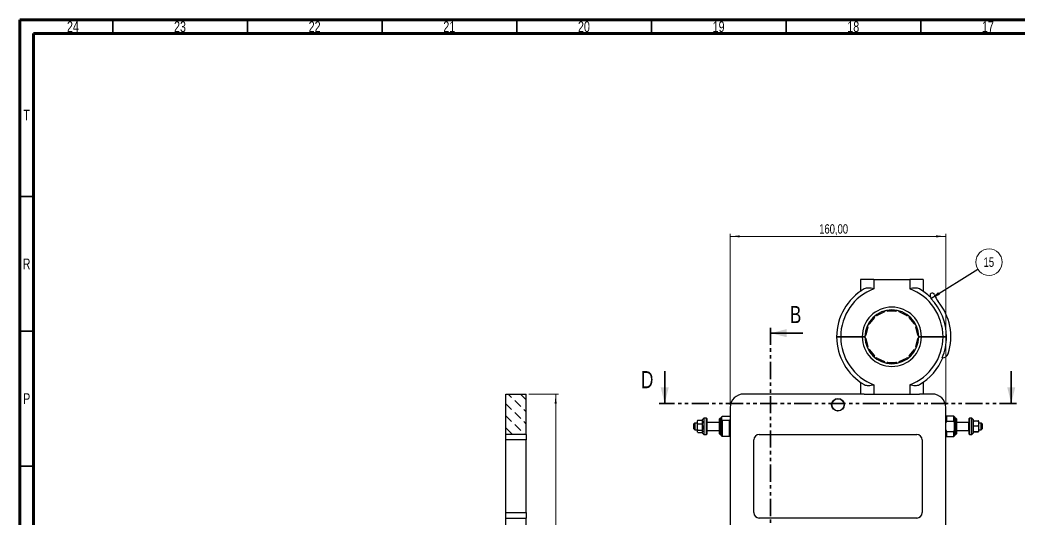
# Model space of a CAD drawing. Header units: millimetres. Extents: x 15 to 1184, y 5 to 836.
# Drawn here: x 15 to 385.6, y 651.2 to 836 of the extents above; entities that cross this region are included whole.
import ezdxf

# ---------------------------------------------------------------- set-up
doc = ezdxf.new("R2010")
doc.units = ezdxf.units.MM
doc.linetypes.add('PHANTOM', pattern=[12.7, 6.35, -1.27, 1.27, -1.27, 1.27, -1.27])
doc.styles.add('SLDTEXTSTYLE1', font='TXT', dxfattribs={"width": 0.75})
doc.dimstyles.new('SLDDIMSTYLE0', dxfattribs={"dimtxt": 3.5, "dimasz": 3.556, "dimexe": 0, "dimexo": 0.0625, "dimgap": 0.875, "dimtad": 1, "dimlfac": 2, "dimrnd": 1e-09, "dimzin": 12, "dimdsep": 46, "dimtxsty": 'SLDTEXTSTYLE1', "dimsah": 1, "dimcen": 0.09, "dimadec": 0, "dimazin": 3, "dimtfac": 1, "dimtdec": 3, "dimtofl": 0, "dimtmove": 0, "dimatfit": 3, "dimfxl": 1, "dimfrac": 2, "dimtolj": 1, "dimtzin": 12, "dimarcsym": 0})
doc.dimstyles.new('SLDDIMSTYLE1', dxfattribs={"dimtxt": 0.18, "dimasz": 3.556, "dimexe": 0, "dimexo": 0.0625, "dimgap": 0, "dimtad": 0, "dimtih": 1, "dimtoh": 1, "dimdec": 0, "dimrnd": 1e-09, "dimzin": 0, "dimdsep": 46, "dimtxsty": 'Standard', "dimsah": 1, "dimcen": 0.09, "dimadec": 0, "dimazin": 0, "dimtfac": 3.556, "dimtdec": 0, "dimtofl": 0, "dimtmove": 0, "dimatfit": 3, "dimfxl": 1, "dimfrac": 2, "dimtolj": 1, "dimtzin": 0, "dimarcsym": 0})

# ---------------------------------------------------------------- blocks, each defined once
blk = doc.blocks.new('_D')
at = {"color": 7, "linetype": 'Continuous', "lineweight": 0}
for p, q in [((278.75, 693.21), (278.75, 756.71)), ((358.75, 693.21), (358.75, 756.71)), ((358.75, 755.71), (278.75, 755.71))]:
    blk.add_line(p, q, dxfattribs=at)
at = {"color": 7, "linetype": 'Continuous', "lineweight": 18}
for points in [[(278.75, 755.71), (282.3, 755.33), (282.3, 756.09)], [(358.75, 755.71), (355.19, 756.09), (355.19, 755.33)]]:
    blk.add_solid(points, dxfattribs=at)
at = {"color": 7, "linetype": 'Continuous', "lineweight": 18, "insert": (311.76, 760.22), "char_height": 3.5, "attachment_point": 1, "style": 'SLDTEXTSTYLE1'}
blk.add_mtext('160,00', dxfattribs=at)
blk = doc.blocks.new('SW_NOTE_0_22')
at = {"color": 0, "linetype": 'Continuous', "lineweight": 0}
blk.add_circle((4.16, 2.6), 4.91, dxfattribs=at)
at = {"color": 0, "linetype": 'Continuous', "lineweight": 0, "insert": (4.09, 4.36), "char_height": 3.5, "attachment_point": 2, "style": 'SLDTEXTSTYLE1'}
blk.add_mtext('15', dxfattribs=at)
blk = doc.blocks.new('_D_1')
at = {"color": 7, "linetype": 'Continuous', "lineweight": 0}
for p, q in [((203.97, 697.21), (214.92, 697.21)), ((213.92, 697.21), (213.92, 506.71)), ((203.97, 506.71), (214.92, 506.71))]:
    blk.add_line(p, q, dxfattribs=at)
at = {"color": 7, "linetype": 'Continuous', "lineweight": 18}
for points in [[(213.92, 697.21), (213.54, 693.66), (214.3, 693.66)], [(213.92, 506.71), (214.3, 510.27), (213.54, 510.27)]]:
    blk.add_solid(points, dxfattribs=at)
at = {"color": 7, "linetype": 'Continuous', "lineweight": 18, "insert": (209.41, 599.36), "char_height": 3.5, "attachment_point": 1, "rotation": 90, "style": 'SLDTEXTSTYLE1'}
blk.add_mtext('381,00', dxfattribs=at)

msp = doc.modelspace()

# ---------------------------------------------------------------- hatches: boundary and pattern name
at = {"linetype": 'Continuous', "lineweight": 18}
h = msp.add_hatch(dxfattribs=at)
h.set_pattern_fill('DIN 201 Leichtmetall und Aluminiumlegierung', angle=90, style=0, pattern_type=2)
h.set_pattern_definition([(135, (0, 0), (-8.98026, -8.98026), []), (135, (-2e-14, 4.49), (-8.98026, -8.98026), [3.175, -1.5875]), (135, (-3e-14, 8.98), (-8.98026, -8.98026), [3.175, -1.5875]), (135, (-5e-14, 13.47), (-8.98026, -8.98026), [3.175, -1.5875])])
h.paths.add_polyline_path([(195.4666, 697.2118), (195.4666, 682.2118), (202.9666, 682.2118), (202.9666, 697.2118)], flags=0)

# ---------------------------------------------------------------- linework, layer by layer
at = {"color": 7, "linetype": 'Continuous', "lineweight": 70}
for p, q in [((15, 5), (15, 836)), ((15, 836), (1184, 836)), ((20, 10), (20, 831)), ((20, 831), (1179, 831))]:
    msp.add_line(p, q, dxfattribs=at)
at = {"color": 7, "linetype": 'Continuous', "lineweight": 35}
for p, q in [((49.5, 831), (49.5, 836)), ((99.5, 831), (99.5, 836)), ((149.5, 831), (149.5, 836)), ((199.5, 831), (199.5, 836)), ((249.5, 831), (249.5, 836)), ((299.5, 831), (299.5, 836)), ((349.5, 831), (349.5, 836)), ((20, 770.5), (15, 770.5)), ((20, 720.5), (15, 720.5)), ((305.7465, 719.8118), (293.7465, 719.8118)), ((254.4065, 705.7217), (254.4065, 693.7217)), ((383.0865, 705.7217), (383.0865, 693.7217)), ((20, 670.5), (15, 670.5))]:
    msp.add_line(p, q, dxfattribs=at)
at = {"color": 7, "linetype": 'Continuous', "lineweight": 25}
for p, q in [((327.0715, 739.7118), (327.0715, 735.3125)), ((332.0715, 739.7118), (327.0715, 739.7118)), ((332.0715, 739.7118), (332.0715, 736.2507)), ((332.0715, 739.7118), (345.4215, 739.7118)), ((345.4215, 739.7118), (345.4215, 736.2507)), ((350.4215, 739.7118), (345.4215, 739.7118)), ((350.4215, 739.7118), (350.4215, 735.3125)), ((335.976, 727.6719), (333.2731, 726.3702)), ((340.2465, 727.9618), (337.2465, 727.9618)), ((344.2198, 726.3702), (341.5169, 727.6719)), ((332.2543, 725.5577), (330.3838, 723.2122)), ((347.1091, 723.2122), (345.2386, 725.5577)), ((329.8184, 722.0382), (329.1509, 719.1134)), ((348.3421, 719.1134), (347.6745, 722.0382)), ((319.7465, 718.4643), (327.7465, 718.4643)), ((327.7465, 718.4593), (319.7465, 718.4593)), ((329.1509, 717.8103), (329.8184, 714.8855)), ((347.6745, 714.8855), (348.3421, 717.8103)), ((349.7465, 718.4643), (357.7465, 718.4643)), ((357.7465, 718.4593), (349.7465, 718.4593)), ((330.3838, 713.7114), (332.2543, 711.3659)), ((345.2386, 711.3659), (347.1091, 713.7114)), ((333.2731, 710.5535), (335.976, 709.2518)), ((337.2465, 708.9618), (340.2465, 708.9618)), ((341.5169, 709.2518), (344.2198, 710.5535)), ((327.0715, 701.6112), (327.0715, 697.2118)), ((332.0715, 700.673), (332.0715, 697.2118)), ((345.4215, 700.673), (345.4215, 697.2118)), ((350.4215, 701.6112), (350.4215, 697.2118)), ((195.4666, 697.2118), (202.9666, 697.2118)), ((195.4666, 682.2118), (195.4666, 697.2118)), ((202.9666, 682.2118), (202.9666, 697.2118)), ((328.5008, 697.2118), (283.7465, 697.2118)), ((328.5008, 697.2118), (332.0715, 697.2118)), ((332.0715, 697.2118), (345.4215, 697.2118)), ((345.4215, 697.2118), (348.9922, 697.2118)), ((353.7465, 697.2118), (348.9922, 697.2118)), ((278.7465, 692.2118), (278.7465, 614.7415)), ((358.7465, 614.7415), (358.7465, 692.2118)), ((265.5465, 686.4618), (265.2465, 686.1618)), ((265.2465, 686.0899), (265.2465, 686.1618)), ((265.2465, 684.2618), (265.2465, 686.0899)), ((266.4965, 686.4618), (265.5465, 686.4618)), ((265.5465, 686.4618), (265.5465, 683.9618)), ((266.6314, 687.4053), (266.4965, 687.0712)), ((266.4965, 687.0712), (266.4965, 684.1207)), ((266.6783, 687.5089), (266.6388, 687.4023)), ((266.6783, 687.5089), (268.3147, 687.5089)), ((266.6783, 686.1537), (268.3147, 686.1537)), ((268.346, 687.4026), (268.3147, 687.5089)), ((268.4965, 687.0712), (268.3603, 687.4084)), ((268.9965, 688.2118), (268.4965, 687.7118)), ((268.4965, 685.2118), (268.4965, 687.7118)), ((269.8965, 688.2118), (268.9965, 688.2118)), ((268.9965, 688.2118), (268.9965, 685.2118)), ((269.9965, 688.1118), (269.8965, 688.2118)), ((269.8965, 685.2118), (269.8965, 688.2118)), ((269.9965, 688.1118), (269.9965, 685.2118)), ((270.0965, 686.7118), (269.9965, 686.6118)), ((274.7465, 686.7118), (270.0965, 686.7118)), ((270.0965, 686.7118), (270.0965, 686.5982)), ((270.0965, 686.5982), (270.0965, 683.7118)), ((274.9965, 688.2118), (274.7465, 687.9618)), ((274.7465, 687.7535), (274.7465, 687.9618)), ((274.7465, 682.4618), (274.7465, 687.7535)), ((275.4965, 688.2118), (274.9965, 688.2118)), ((274.9965, 688.2118), (274.9965, 687.9845)), ((274.9965, 687.9845), (274.9965, 682.2118)), ((275.7465, 688.9299), (275.4965, 688.7116)), ((275.5129, 688.7283), (275.4965, 688.7118)), ((275.4965, 688.7116), (275.4965, 687.7195)), ((275.4965, 681.7121), (275.4965, 687.7195)), ((275.4965, 687.7195), (275.7465, 687.5012)), ((278.4965, 688.9299), (275.7465, 688.9299)), ((275.7465, 687.5012), (275.7465, 681.4937)), ((275.7465, 687.5012), (278.4965, 687.5012)), ((278.7465, 688.7116), (278.4965, 688.9299)), ((278.4965, 687.5012), (278.7465, 687.7195)), ((278.4965, 681.4937), (278.4965, 687.5012)), ((278.7465, 688.7118), (278.73, 688.7283)), ((358.9965, 688.9618), (358.7465, 688.7118)), ((358.9965, 687.0827), (358.7465, 686.5109)), ((361.7465, 688.9618), (358.9965, 688.9618)), ((358.9965, 688.9618), (358.9965, 687.0827)), ((361.7465, 687.0827), (358.9965, 687.0827)), ((361.9965, 688.7118), (361.7465, 688.9618)), ((361.7465, 687.0827), (361.7465, 688.9618)), ((361.9965, 686.5109), (361.7465, 687.0827)), ((361.9965, 688.7118), (361.9965, 686.5109)), ((362.4965, 688.2118), (361.9965, 688.2118)), ((361.9965, 683.9128), (361.9965, 686.5109)), ((362.7465, 687.9618), (362.4965, 688.2118)), ((362.4965, 682.2118), (362.4965, 688.2118)), ((362.7465, 687.9618), (362.7465, 682.4618)), ((367.3965, 686.7118), (362.7465, 686.7118)), ((367.4965, 686.6118), (367.3965, 686.7118)), ((367.3965, 683.7118), (367.3965, 686.7118)), ((367.5965, 688.2118), (367.4965, 688.1118)), ((367.4965, 682.3118), (367.4965, 688.1118)), ((368.4965, 688.2118), (367.5965, 688.2118)), ((367.5965, 688.2118), (367.5965, 682.2118)), ((368.9965, 687.7118), (368.4965, 688.2118)), ((368.4965, 682.2118), (368.4965, 688.2118)), ((368.9965, 687.7118), (368.9965, 682.7118)), ((369.1783, 687.2883), (368.9965, 686.8837)), ((369.0566, 687.22), (368.9965, 687.0712)), ((369.1783, 687.2883), (370.8147, 687.2883)), ((370.9965, 686.8837), (370.8147, 687.2883)), ((370.9365, 687.2168), (370.8147, 687.2883)), ((370.9965, 687.0712), (370.9375, 687.2172)), ((370.9965, 686.8837), (370.9965, 687.0712)), ((370.9965, 683.3525), (370.9965, 686.8837)), ((371.9465, 686.4618), (370.9965, 686.4618)), ((372.2465, 686.1618), (371.9465, 686.4618)), ((371.9465, 683.9618), (371.9465, 686.4618)), ((372.2465, 686.1618), (372.2465, 684.2618)), ((202.9666, 682.2118), (195.4666, 682.2118)), ((195.4666, 680.2118), (195.4666, 682.2118)), ((202.9666, 682.2118), (202.9666, 680.2118)), ((265.2465, 684.2618), (265.5465, 683.9618)), ((265.5465, 683.9618), (266.4965, 683.9618)), ((266.6783, 683.8567), (266.4965, 684.1207)), ((266.4965, 684.1207), (266.4965, 683.3525)), ((266.4965, 683.3525), (266.6314, 683.0184)), ((266.6783, 683.8567), (268.3147, 683.8567)), ((266.6783, 682.9148), (268.3147, 682.9148)), ((268.4965, 684.1207), (268.3147, 683.8567)), ((268.3603, 683.0153), (268.4965, 683.3525)), ((268.4965, 682.7118), (268.4965, 685.2118)), ((268.4965, 682.7118), (268.9965, 682.2118)), ((268.9965, 685.2118), (268.9965, 682.2118)), ((268.9965, 682.2118), (269.8965, 682.2118)), ((269.8965, 682.2118), (269.8965, 685.2118)), ((269.8965, 682.2118), (269.9965, 682.3118)), ((269.9965, 685.2118), (269.9965, 682.3118)), ((269.9965, 683.8118), (270.0965, 683.7118)), ((270.0965, 683.7118), (274.7465, 683.7118)), ((274.7465, 682.4618), (274.9965, 682.2118)), ((274.9965, 682.2118), (275.4965, 682.2118)), ((289.4965, 682.2118), (347.9965, 682.2118)), ((358.7465, 683.9128), (358.9965, 683.341)), ((358.9965, 683.341), (361.7465, 683.341)), ((358.9965, 683.341), (358.9965, 681.4618)), ((361.7465, 683.341), (361.9965, 683.9128)), ((361.7465, 681.4618), (361.7465, 683.341)), ((361.9965, 683.9128), (361.9965, 681.7118)), ((361.9965, 682.2118), (362.4965, 682.2118)), ((362.4965, 682.2118), (362.7465, 682.4618)), ((362.7465, 683.7118), (367.3965, 683.7118)), ((367.3965, 683.7118), (367.4965, 683.8118)), ((367.4965, 682.3118), (367.5965, 682.2118)), ((367.5965, 682.2118), (368.4965, 682.2118)), ((368.4965, 682.2118), (368.9965, 682.7118)), ((368.9965, 683.3525), (369.0566, 683.2037)), ((369.1783, 683.1354), (369.0761, 683.1831)), ((369.1783, 685.3747), (370.8147, 685.3747)), ((369.1783, 683.2982), (370.8147, 683.2982)), ((369.1783, 683.1354), (370.8147, 683.1354)), ((370.9375, 683.2065), (370.9965, 683.3525)), ((370.9965, 683.9618), (371.9465, 683.9618)), ((371.9465, 683.9618), (372.2465, 684.2618)), ((202.9666, 680.2118), (195.4666, 680.2118)), ((195.4666, 653.2118), (195.4666, 680.2118)), ((202.9666, 653.2118), (202.9666, 680.2118)), ((275.7465, 681.4937), (275.4965, 681.7121)), ((275.4965, 681.7118), (275.5129, 681.6954)), ((278.4965, 681.4937), (275.7465, 681.4937)), ((278.7465, 681.7121), (278.4965, 681.4937)), ((278.73, 681.6954), (278.7465, 681.7118)), ((287.4965, 653.2118), (287.4965, 680.2118)), ((349.9965, 680.2118), (349.9965, 653.2118)), ((358.7465, 681.7118), (358.9965, 681.4618)), ((358.9965, 681.4618), (361.7465, 681.4618)), ((361.7465, 681.4618), (361.9965, 681.7118)), ((195.4666, 653.2118), (202.9666, 653.2118)), ((195.4666, 651.2118), (195.4666, 653.2118)), ((202.9666, 653.2118), (202.9666, 651.2118)), ((195.4666, 565.9118), (195.4666, 651.2118)), ((195.4666, 651.2118), (202.9666, 651.2118)), ((202.9666, 565.9118), (202.9666, 651.2118)), ((347.9965, 651.2118), (289.4965, 651.2118))]:
    msp.add_line(p, q, dxfattribs=at)
at = {"color": 7, "linetype": 'PHANTOM', "lineweight": 35}
for p, q in [((293.7465, 721.8118), (293.7465, 553.5529)), ((385.0865, 693.7217), (252.4065, 693.7217))]:
    msp.add_line(p, q, dxfattribs=at)
at = {"color": 7, "linetype": 'Continuous', "lineweight": 25, "flags": 128}
msp.add_lwpolyline([(358.9151, 718.4643), (358.9151, 718.4637), (358.9151, 718.4631), (358.9151, 718.4625), (358.9151, 718.4618), (358.9151, 718.4612), (358.9151, 718.4606), (358.9151, 718.46), (358.9151, 718.4593)], dxfattribs=at)
at = {"color": 7, "linetype": 'Continuous', "lineweight": 25}
for radius in [2.35, 2.25]:
    msp.add_circle((318.7465, 693.2118), radius, dxfattribs=at)
for centre, radius, start, end in [((338.7465, 718.4618), 20.5, 119.986169, 179.993013), ((338.7465, 718.4618), 19, 110.567816, 179.992461), ((338.7465, 718.4618), 19, 0.007539, 69.432184), ((338.7465, 718.4618), 20.5, 45.577774, 60.013831), ((353.7928, 733.8161), 0.875, 15.117576, 195.117576), ((360.9126, 735.7395), 6.5, 195.117576, 219.787156), ((360.9126, 735.7395), 8.25, 195.117576, 201.984226), ((338.7465, 718.4618), 20.299, 0.007056, 44.347921), ((340.1651, 718.4612), 20.5, 342.177024, 39.787157), ((338.7465, 718.4618), 11, 0.013022, 179.986978), ((338.7465, 718.4618), 10, 0.014324, 179.985676), ((333.0562, 726.8207), 0.5, 228.791508, 295.714286), ((335.7591, 728.1224), 0.5, 295.714286, 2.86962), ((337.2465, 728.4618), 0.5, 202.844666, 270), ((340.2465, 728.4618), 0.5, 270, 337.155334), ((341.7339, 728.1224), 0.5, 177.13038, 244.285714), ((344.4368, 726.8207), 0.5, 244.285714, 311.155809), ((329.9929, 723.524), 0.5, 254.273237, 321.428571), ((331.8634, 725.8695), 0.5, 321.428571, 28.293992), ((345.6296, 725.8695), 0.5, 151.416094, 218.571429), ((347.5, 723.524), 0.5, 218.571429, 285.726763), ((328.6634, 719.2247), 0.5, 280.955754, 347.142857), ((329.331, 722.1494), 0.5, 347.142857, 53.299417), ((348.162, 722.1494), 0.5, 126.816488, 192.857143), ((348.8295, 719.2247), 0.5, 192.857143, 260.437636), ((338.7465, 718.4618), 20.5, 180.006987, 240.013831), ((338.7465, 718.4618), 19, 180.007539, 249.432184), ((338.7465, 718.4618), 11, 180.013022, 359.986978), ((338.7465, 718.4618), 10, 180.014324, 359.985676), ((328.6634, 717.699), 0.5, 12.857143, 79.151516), ((338.7465, 718.4618), 19, 290.567816, 359.992461), ((348.8295, 717.699), 0.5, 100.955754, 167.142857), ((338.7465, 718.4618), 20.299, 337.403846, 359.992944), ((329.331, 714.7742), 0.5, 306.816488, 12.857143), ((329.9929, 713.3997), 0.5, 38.571429, 105.726763), ((347.5, 713.3997), 0.5, 74.273237, 141.428571), ((348.162, 714.7742), 0.5, 167.142857, 233.299417), ((357.5868, 712.86), 2.2, 267.407259, 342.177024), ((331.8634, 711.0542), 0.5, 331.416094, 38.571429), ((333.0562, 710.103), 0.5, 64.285714, 131.155809), ((335.7591, 708.8013), 0.5, 357.13038, 64.285714), ((337.2465, 708.4618), 0.5, 90, 157.155334), ((340.2465, 708.4618), 0.5, 22.844666, 90), ((341.7339, 708.8013), 0.5, 115.714286, 182.86962), ((344.4368, 710.103), 0.5, 48.791508, 115.714286), ((345.6296, 711.0542), 0.5, 141.428571, 208.293992), ((338.7465, 718.4618), 20.5, 299.986169, 337.640227), ((283.7465, 692.2118), 5, 90, 180), ((353.7465, 692.2118), 5, 0, 90), ((289.4965, 680.2118), 2, 90, 180), ((347.9965, 680.2118), 2, 0, 90), ((289.4965, 653.2118), 2, 180, 270), ((347.9965, 653.2118), 2, 270, 0)]:
    msp.add_arc(centre, radius, start, end, dxfattribs=at)
for points, knots in [([(332.0715, 736.2507), (331.7351, 736.3175), (331.0633, 736.4507), (330.0869, 736.5453), (329.1929, 736.5147), (328.7272, 736.315), (328.5008, 736.2178)], [0, 0, 0, 0, 0.25488227, 0.50901484, 0.76122233, 1, 1, 1, 1]), ([(348.9922, 736.2178), (348.7657, 736.315), (348.3, 736.5147), (347.406, 736.5453), (346.4296, 736.4507), (345.7579, 736.3175), (345.4215, 736.2507)], [0, 0, 0, 0, 0.23877767, 0.49098516, 0.74511772, 1, 1, 1, 1]), ([(328.5008, 700.7058), (328.7272, 700.6087), (329.1929, 700.4089), (330.0869, 700.3783), (331.0633, 700.4729), (331.7351, 700.6062), (332.0715, 700.673)], [0, 0, 0, 0, 0.23877767, 0.49098516, 0.74511773, 1, 1, 1, 1]), ([(345.4215, 700.673), (345.7579, 700.6062), (346.4296, 700.4729), (347.406, 700.3783), (348.3, 700.4089), (348.7657, 700.6087), (348.9922, 700.7058)], [0, 0, 0, 0, 0.25488228, 0.50901484, 0.76122233, 1, 1, 1, 1]), ([(266.6783, 686.1537), (266.6388, 686.2856), (266.5642, 686.5345), (266.5346, 686.9911), (266.6228, 687.3088), (266.6783, 687.5089)], [0, 0, 0, 0, 0.29427594, 0.55552184, 1, 1, 1, 1]), ([(266.6783, 683.8567), (266.6388, 684.0802), (266.5642, 684.5022), (266.5346, 685.2761), (266.6228, 685.8146), (266.6783, 686.1537)], [0, 0, 0, 0, 0.29427594, 0.55552184, 1, 1, 1, 1]), ([(268.3147, 687.5089), (268.3542, 687.377), (268.4288, 687.128), (268.4584, 686.6714), (268.3702, 686.3538), (268.3147, 686.1537)], [0, 0, 0, 0, 0.29427594, 0.55552184, 1, 1, 1, 1]), ([(268.3147, 686.1537), (268.3542, 685.9302), (268.4288, 685.5082), (268.4584, 684.7343), (268.3702, 684.1958), (268.3147, 683.8567)], [0, 0, 0, 0, 0.294275937, 0.555521837, 1, 1, 1, 1]), ([(369.1783, 685.3747), (369.1388, 685.5609), (369.0642, 685.9124), (369.0346, 686.5572), (369.1228, 687.0058), (369.1783, 687.2883)], [0, 0, 0, 0, 0.29427594, 0.55552184, 1, 1, 1, 1]), ([(369.1783, 687.2883), (369.1355, 687.2724), (369.0715, 687.2488), (369.0661, 687.2248), (369.0643, 687.2168)], [0, 0, 0, 0, 0.66989529, 1, 1, 1, 1]), ([(370.8147, 687.2883), (370.8542, 687.1021), (370.9288, 686.7505), (370.9584, 686.1058), (370.8702, 685.6572), (370.8147, 685.3747)], [0, 0, 0, 0, 0.294275937, 0.555521837, 1, 1, 1, 1]), ([(266.6388, 683.0213), (266.6153, 683.0776), (266.5577, 683.2154), (266.5362, 683.4969), (266.6234, 683.7176), (266.6783, 683.8567)], [0, 0, 0, 0, 0.20379063, 0.49853251, 1, 1, 1, 1]), ([(268.3147, 683.8567), (268.3539, 683.765), (268.4279, 683.592), (268.4583, 683.3104), (268.3863, 683.1249), (268.346, 683.0211)], [0, 0, 0, 0, 0.33172801, 0.62622229, 1, 1, 1, 1]), ([(369.1783, 683.2982), (369.1388, 683.5003), (369.0642, 683.8818), (369.0346, 684.5814), (369.1228, 685.0681), (369.1783, 685.3747)], [0, 0, 0, 0, 0.29427594, 0.55552184, 1, 1, 1, 1]), ([(369.0643, 683.2069), (369.0598, 683.2132), (369.0377, 683.2438), (369.1161, 683.2742), (369.1783, 683.2982)], [0, 0, 0, 0, 0.20729902, 1, 1, 1, 1]), ([(370.8147, 685.3747), (370.8542, 685.1726), (370.9288, 684.7911), (370.9584, 684.0915), (370.8702, 683.6048), (370.8147, 683.2982)], [0, 0, 0, 0, 0.29427594, 0.55552184, 1, 1, 1, 1]), ([(370.8147, 683.2982), (370.8514, 683.2824), (370.9208, 683.2525), (370.962, 683.2216), (370.937, 683.2072), (370.9365, 683.2069)], [0, 0, 0, 0, 0.52460488, 0.99032721, 1, 1, 1, 1])]:
    msp.add_open_spline(points, degree=3, knots=knots, dxfattribs=at)
for points in [[(318.2465, 718.4643), (318.269, 718.4644), (318.3141, 718.4644), (318.661, 718.4644), (319.1568, 718.4644), (319.5499, 718.4644), (319.7465, 718.4643)], [(319.7465, 718.4593), (319.5499, 718.4593), (319.1568, 718.4593), (318.661, 718.4593), (318.3141, 718.4593), (318.269, 718.4593), (318.2465, 718.4593)], [(328.7465, 718.4643), (328.7314, 718.4643), (328.7014, 718.4643), (328.4701, 718.4643), (328.1396, 718.4643), (327.8775, 718.4643), (327.7465, 718.4643)], [(327.7465, 718.4593), (327.8775, 718.4593), (328.1396, 718.4594), (328.4701, 718.4594), (328.7014, 718.4594), (328.7314, 718.4594), (328.7465, 718.4593)], [(349.7465, 718.4643), (349.6154, 718.4643), (349.3534, 718.4643), (349.0228, 718.4643), (348.7916, 718.4643), (348.7615, 718.4643), (348.7465, 718.4643)], [(348.7465, 718.4593), (348.7615, 718.4594), (348.7916, 718.4594), (349.0228, 718.4594), (349.3534, 718.4594), (349.6154, 718.4593), (349.7465, 718.4593)], [(357.7465, 718.4643), (357.8775, 718.4643), (358.1394, 718.4644), (358.504, 718.4644), (358.8233, 718.4644), (358.9714, 718.4643), (359.0455, 718.4643)], [(359.0455, 718.4593), (358.9714, 718.4593), (358.8233, 718.4593), (358.504, 718.4593), (358.1394, 718.4593), (357.8775, 718.4593), (357.7465, 718.4593)]]:
    msp.add_open_spline(points, degree=3, dxfattribs=at)
at = {"color": 7, "linetype": 'Continuous', "lineweight": 35}
for points in [[(293.7465, 719.8118), (299.7465, 718.3118), (299.7465, 721.3118)], [(254.4065, 693.7217), (255.9065, 699.7217), (252.9065, 699.7217)], [(383.0865, 693.7217), (384.5865, 699.7217), (381.5865, 699.7217)]]:
    msp.add_solid(points, dxfattribs=at)

# ---------------------------------------------------------------- block references
at = {"color": 7, "linetype": 'Continuous', "lineweight": 0}
msp.add_blockref('SW_NOTE_0_22', (370.6685, 743.5473), dxfattribs=at)

# ---------------------------------------------------------------- texts
at = {"color": 7, "linetype": 'Continuous', "lineweight": 0, "attachment_point": 2, "style": 'SLDTEXTSTYLE1'}
for s, insert, char_height in [('24', (34.6701, 835.4998), 3.96875), ('23', (74.4201, 835.4998), 3.96875), ('22', (124.4201, 835.4998), 3.96875), ('21', (174.4201, 835.4998), 3.96875), ('20', (224.4201, 835.4998), 3.96875), ('19', (274.4201, 835.4998), 3.96875), ('18', (324.4201, 835.4998), 3.96875), ('17', (374.4201, 835.4998), 3.96875), ('T', (17.4881, 802.6921), 3.9688), ('R', (17.4444, 747.4998), 3.9688), ('P', (17.4848, 697.4998), 3.9688)]:
    msp.add_mtext(s, dxfattribs=dict(at, insert=insert, char_height=char_height))
at = {"color": 7, "linetype": 'Continuous', "char_height": 6.35, "attachment_point": 1, "style": 'SLDTEXTSTYLE1'}
for s, insert in [('B', (300.8827, 729.8878)), ('D', (245.5923, 705.7217))]:
    msp.add_mtext(s, dxfattribs=dict(at, insert=insert))

# ---------------------------------------------------------------- dimensions: what is measured, and where the dimension line sits
at = {"color": 7, "linetype": 'Continuous', "lineweight": 18}
dim = msp.add_linear_dim(base=(278.7465, 755.7119), p1=(358.7465, 692.2118), p2=(278.7465, 692.2118), dimstyle='SLDDIMSTYLE0', dxfattribs=at)
dim.commit()
dim.dimension.update_dxf_attribs({"geometry": '_D', "text_midpoint": (318.8708, 755.7119), "dimtype": 160})
dim = msp.add_linear_dim(base=(213.9235, 506.7118), p1=(202.9666, 697.2118), p2=(202.9666, 506.7118), angle=90, dimstyle='SLDDIMSTYLE0', dxfattribs=at)
dim.commit()
dim.dimension.update_dxf_attribs({"geometry": '_D_1', "text_midpoint": (213.9235, 606.4719), "dimtype": 160})

# ---------------------------------------------------------------- leaders
at = {"color": 7, "linetype": 'Continuous', "lineweight": 0}
msp.add_leader([(353.2625, 732.6511), (370.6685, 743.5473)], dimstyle='SLDDIMSTYLE1', dxfattribs=at)

doc.saveas('drawing.dxf')
